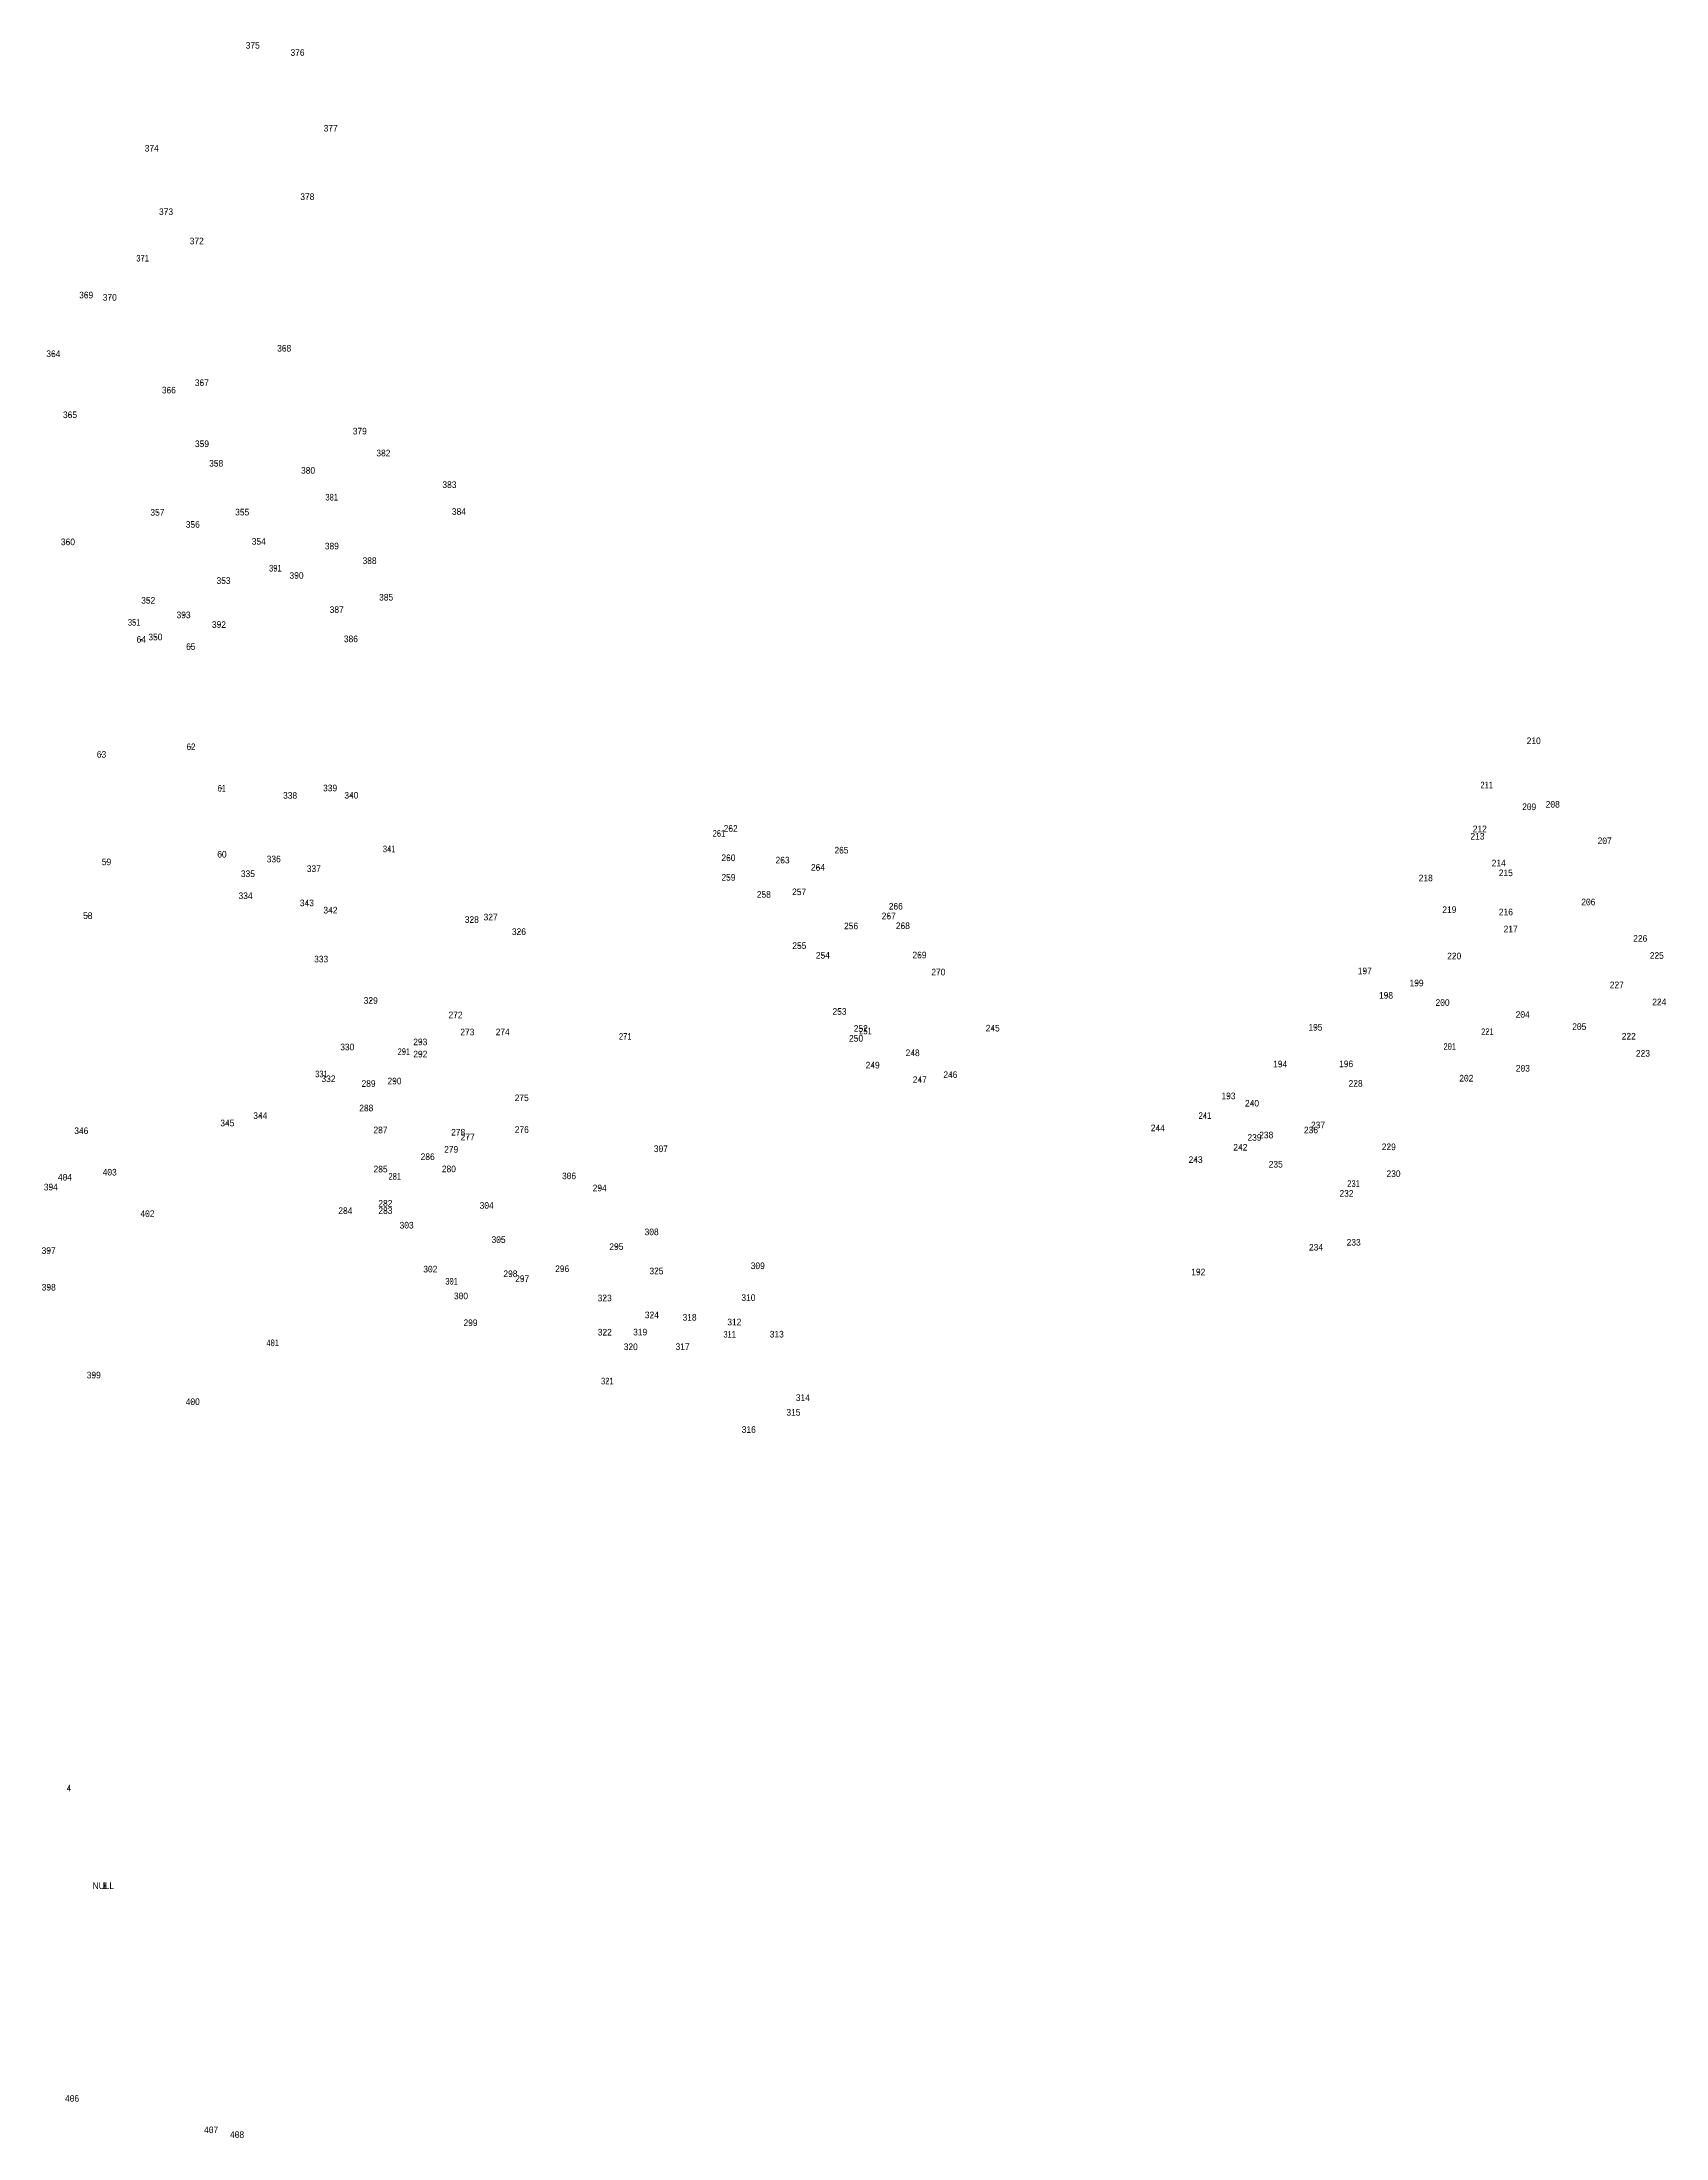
# Model space of a CAD drawing. Header units: metres. Extents: x 551938 to 556775, y 1847899 to 1849752.
# Drawn here: x 555549 to 556775, y 1848170 to 1849752 of the extents above; entities that cross this region are included whole.
import ezdxf
from ezdxf.enums import TextEntityAlignment as Align

# ---------------------------------------------------------------- set-up
doc = ezdxf.new("R2010")
doc.units = ezdxf.units.M
doc.header["$LTSCALE"] = 2
doc.layers.add('10', color=7, linetype='Continuous', lineweight=13)
doc.layers.add('11', color=7, linetype='Continuous', lineweight=13)
doc.layers.add('12', color=7, linetype='Continuous')

msp = doc.modelspace()

# ---------------------------------------------------------------- hatches: boundary and pattern name
at = {"layer": '10'}
msp.add_hatch(color=256, dxfattribs=at).paths.add_polyline_path([(555596.65, 1848360.626, 1), (555596.65, 1848360.776, 1)])

# ---------------------------------------------------------------- linework, layer by layer
for p, q in [((555596.34, 1848360.7), (555596.02, 1848360.7)), ((555596.65, 1848361.01), (555596.65, 1848361.33)), ((555596.65, 1848360.08), (555596.65, 1848360.39)), ((555597.28, 1848360.7), (555596.96, 1848360.7))]:
    msp.add_line(p, q, dxfattribs=at)
for radius in [0.312, 0.075]:
    msp.add_circle((555596.65, 1848360.701), radius, dxfattribs=at)
at = {"layer": '11'}
for p, q in [((555708.83, 1849749.77), (555708.21, 1849749.77)), ((555708.52, 1849749.46), (555708.52, 1849750.08)), ((555742.62, 1849744.33), (555741.99, 1849744.33)), ((555742.3, 1849744.02), (555742.3, 1849744.64)), ((555767.65, 1849687.22), (555767.02, 1849687.22)), ((555767.34, 1849686.91), (555767.34, 1849687.53)), ((555632.62, 1849672.11), (555631.99, 1849672.11)), ((555632.3, 1849671.8), (555632.3, 1849672.42)), ((555643.4, 1849624.18), (555642.78, 1849624.18)), ((555643.09, 1849623.87), (555643.09, 1849624.5)), ((555750.01, 1849635.53), (555749.39, 1849635.53)), ((555749.7, 1849635.22), (555749.7, 1849635.84)), ((555625.72, 1849589.1), (555625.1, 1849589.1)), ((555625.41, 1849588.78), (555625.41, 1849589.41)), ((555666.57, 1849602.11), (555665.94, 1849602.11)), ((555666.26, 1849601.8), (555666.26, 1849602.43)), ((555583.14, 1849561.32), (555582.52, 1849561.32)), ((555582.83, 1849561.01), (555582.83, 1849561.63)), ((555600.92, 1849559.52), (555600.3, 1849559.52)), ((555600.61, 1849559.21), (555600.61, 1849559.83)), ((555558.38, 1849516.99), (555557.75, 1849516.99)), ((555558.07, 1849516.68), (555558.07, 1849517.3)), ((555732.54, 1849521.14), (555731.91, 1849521.14)), ((555732.23, 1849520.82), (555732.23, 1849521.45)), ((555670.4, 1849495.15), (555669.78, 1849495.15)), ((555670.09, 1849494.84), (555670.09, 1849495.46)), ((555645.54, 1849489.55), (555644.91, 1849489.55)), ((555645.22, 1849489.24), (555645.22, 1849489.87)), ((555570.94, 1849470.92), (555570.32, 1849470.92)), ((555570.63, 1849470.6), (555570.63, 1849471.23)), ((555670.53, 1849449.04), (555669.9, 1849449.04)), ((555670.21, 1849448.73), (555670.21, 1849449.36)), ((555789.58, 1849458.58), (555788.95, 1849458.58)), ((555789.26, 1849458.27), (555789.26, 1849458.89)), ((555681.23, 1849434.32), (555680.6, 1849434.32)), ((555680.92, 1849434.01), (555680.92, 1849434.63)), ((555807.39, 1849442.03), (555806.77, 1849442.03)), ((555807.08, 1849441.72), (555807.08, 1849442.34)), ((555750.56, 1849428.97), (555749.93, 1849428.97)), ((555750.24, 1849428.66), (555750.24, 1849429.28)), ((555857.22, 1849418.18), (555856.6, 1849418.18)), ((555856.91, 1849417.87), (555856.91, 1849418.5)), ((555768.38, 1849408.73), (555767.76, 1849408.73)), ((555768.07, 1849408.42), (555768.07, 1849409.04)), ((555636.89, 1849397.32), (555636.27, 1849397.32)), ((555636.58, 1849397), (555636.58, 1849397.63)), ((555663.58, 1849388.16), (555662.95, 1849388.16)), ((555663.26, 1849387.85), (555663.26, 1849388.47)), ((555700.88, 1849397.48), (555700.25, 1849397.48)), ((555700.56, 1849397.17), (555700.56, 1849397.8)), ((555864.38, 1849397.92), (555863.76, 1849397.92)), ((555864.07, 1849397.6), (555864.07, 1849398.23)), ((555569.42, 1849375.01), (555568.79, 1849375.01)), ((555569.1, 1849374.7), (555569.1, 1849375.32)), ((555713.37, 1849375.39), (555712.75, 1849375.39)), ((555713.06, 1849375.08), (555713.06, 1849375.7)), ((555768.48, 1849371.84), (555767.85, 1849371.84)), ((555768.17, 1849371.53), (555768.17, 1849372.16)), ((555725.87, 1849355.13), (555725.24, 1849355.13)), ((555725.56, 1849354.82), (555725.56, 1849355.44)), ((555796.94, 1849360.85), (555796.32, 1849360.85)), ((555796.63, 1849360.54), (555796.63, 1849361.16)), ((555686.79, 1849345.8), (555686.17, 1849345.8)), ((555686.48, 1849345.49), (555686.48, 1849346.12)), ((555741.88, 1849349.64), (555741.25, 1849349.64)), ((555741.56, 1849349.33), (555741.56, 1849349.95)), ((555629.96, 1849330.9), (555629.34, 1849330.9)), ((555629.65, 1849330.59), (555629.65, 1849331.21)), ((555656.65, 1849319.9), (555656.02, 1849319.9)), ((555656.34, 1849319.59), (555656.34, 1849320.22)), ((555772.16, 1849323.9), (555771.53, 1849323.9)), ((555771.85, 1849323.59), (555771.85, 1849324.21)), ((555809.46, 1849333.22), (555808.83, 1849333.22)), ((555809.14, 1849332.91), (555809.14, 1849333.53)), ((555619.34, 1849314.27), (555618.72, 1849314.27)), ((555619.03, 1849313.96), (555619.03, 1849314.59)), ((555683.33, 1849312.6), (555682.7, 1849312.6)), ((555683.01, 1849312.29), (555683.01, 1849312.91)), ((555624.7, 1849301.38), (555624.08, 1849301.38)), ((555624.39, 1849301.07), (555624.39, 1849301.69)), ((555635.36, 1849303.25), (555634.74, 1849303.25)), ((555635.05, 1849302.94), (555635.05, 1849303.56)), ((555662.04, 1849295.94), (555661.42, 1849295.94)), ((555661.73, 1849295.63), (555661.73, 1849296.26)), ((555782.88, 1849301.8), (555782.26, 1849301.8)), ((555782.57, 1849301.48), (555782.57, 1849302.11)), ((556675.28, 1849224.86), (556674.65, 1849224.86)), ((556674.96, 1849224.55), (556674.96, 1849225.17)), ((555594.72, 1849214.62), (555594.09, 1849214.62)), ((555594.41, 1849214.3), (555594.41, 1849214.93)), ((555662.24, 1849220.33), (555661.62, 1849220.33)), ((555661.93, 1849220.01), (555661.93, 1849220.64)), ((555685.43, 1849189.04), (555684.8, 1849189.04)), ((555685.11, 1849188.72), (555685.11, 1849189.35)), ((555736.98, 1849183.64), (555736.36, 1849183.64)), ((555736.67, 1849183.33), (555736.67, 1849183.95)), ((555767.18, 1849189.25), (555766.56, 1849189.25)), ((555766.87, 1849188.94), (555766.87, 1849189.56)), ((555783.19, 1849183.76), (555782.57, 1849183.76)), ((555782.88, 1849183.45), (555782.88, 1849184.07)), ((556639.82, 1849191.57), (556639.2, 1849191.57)), ((556639.51, 1849191.25), (556639.51, 1849191.88)), ((556671.86, 1849175.06), (556671.23, 1849175.06)), ((556671.54, 1849174.74), (556671.54, 1849175.37)), ((556689.62, 1849176.95), (556689, 1849176.95)), ((556689.31, 1849176.64), (556689.31, 1849177.26)), ((556060.52, 1849154.98), (556059.9, 1849154.98)), ((556060.21, 1849154.67), (556060.21, 1849155.3)), ((556069.4, 1849158.7), (556068.78, 1849158.7)), ((556069.09, 1849158.38), (556069.09, 1849159.01)), ((556632.82, 1849152.82), (556632.19, 1849152.82)), ((556632.5, 1849152.51), (556632.5, 1849153.13)), ((556634.58, 1849158.35), (556633.95, 1849158.35)), ((556634.26, 1849158.04), (556634.26, 1849158.67)), ((556728.8, 1849149.39), (556728.18, 1849149.39)), ((556728.49, 1849149.08), (556728.49, 1849149.7)), ((555598.49, 1849133.48), (555597.86, 1849133.48)), ((555598.18, 1849133.16), (555598.18, 1849133.79)), ((555685.56, 1849139.24), (555684.94, 1849139.24)), ((555685.25, 1849138.93), (555685.25, 1849139.55)), ((555724.67, 1849135.65), (555724.04, 1849135.65)), ((555724.36, 1849135.34), (555724.36, 1849135.97)), ((555811.74, 1849143.26), (555811.11, 1849143.26)), ((555811.42, 1849142.95), (555811.42, 1849143.57)), ((556067.68, 1849136.56), (556067.06, 1849136.56)), ((556067.37, 1849136.25), (556067.37, 1849136.87)), ((556108.56, 1849134.82), (556107.94, 1849134.82)), ((556108.25, 1849134.51), (556108.25, 1849135.14)), ((556152.98, 1849142.32), (556152.35, 1849142.32)), ((556152.66, 1849142.01), (556152.66, 1849142.63)), ((556648.87, 1849132.57), (556648.24, 1849132.57)), ((556648.56, 1849132.26), (556648.56, 1849132.88)), ((555705.15, 1849124.54), (555704.52, 1849124.54)), ((555704.84, 1849124.22), (555704.84, 1849124.85)), ((555754.9, 1849128.36), (555754.28, 1849128.36)), ((555754.59, 1849128.04), (555754.59, 1849128.67)), ((556067.72, 1849121.8), (556067.1, 1849121.8)), ((556067.41, 1849121.49), (556067.41, 1849122.12)), ((556135.24, 1849129.36), (556134.61, 1849129.36)), ((556134.93, 1849129.05), (556134.93, 1849129.67)), ((556593.8, 1849121.36), (556593.18, 1849121.36)), ((556593.49, 1849121.05), (556593.49, 1849121.67)), ((556654.22, 1849125.21), (556653.6, 1849125.21)), ((556653.91, 1849124.9), (556653.91, 1849125.52)), ((555703.41, 1849107.93), (555702.79, 1849107.93)), ((555703.1, 1849107.62), (555703.1, 1849108.24)), ((555749.64, 1849102.52), (555749.01, 1849102.52)), ((555749.33, 1849102.21), (555749.33, 1849102.83)), ((556094.41, 1849108.96), (556093.79, 1849108.96)), ((556094.1, 1849108.65), (556094.1, 1849109.28)), ((556121.07, 1849110.88), (556120.44, 1849110.88)), ((556120.76, 1849110.57), (556120.76, 1849111.19)), ((556193.97, 1849100.01), (556193.34, 1849100.01)), ((556193.65, 1849099.7), (556193.65, 1849100.32)), ((556716.48, 1849103.25), (556715.86, 1849103.25)), ((556716.17, 1849102.93), (556716.17, 1849103.56)), ((555584.38, 1849092.86), (555583.75, 1849092.86)), ((555584.06, 1849092.55), (555584.06, 1849093.17)), ((555767.43, 1849097.04), (555766.8, 1849097.04)), ((555767.11, 1849096.72), (555767.11, 1849097.35)), ((555874.08, 1849089.94), (555873.46, 1849089.94)), ((555873.77, 1849089.63), (555873.77, 1849090.25)), ((555888.29, 1849091.82), (555887.67, 1849091.82)), ((555887.98, 1849091.51), (555887.98, 1849092.13)), ((556160.24, 1849085.16), (556159.61, 1849085.16)), ((556159.93, 1849084.85), (556159.93, 1849085.47)), ((556188.65, 1849092.62), (556188.03, 1849092.62)), ((556188.34, 1849092.3), (556188.34, 1849092.93)), ((556199.34, 1849085.27), (556198.71, 1849085.27)), ((556199.02, 1849084.95), (556199.02, 1849085.58)), ((556611.64, 1849097.43), (556611.01, 1849097.43)), ((556611.33, 1849097.12), (556611.33, 1849097.74)), ((556654.3, 1849095.7), (556653.67, 1849095.7)), ((556653.98, 1849095.39), (556653.98, 1849096.02)), ((556657.89, 1849082.8), (556657.26, 1849082.8)), ((556657.57, 1849082.49), (556657.57, 1849083.11)), ((555909.65, 1849080.81), (555909.03, 1849080.81)), ((555909.34, 1849080.5), (555909.34, 1849081.12)), ((556121.18, 1849070.3), (556120.55, 1849070.3)), ((556120.86, 1849069.99), (556120.86, 1849070.62)), ((556755.66, 1849075.69), (556755.03, 1849075.69)), ((556755.34, 1849075.37), (556755.34, 1849076)), ((555760.41, 1849060.13), (555759.79, 1849060.13)), ((555760.1, 1849059.82), (555760.1, 1849060.44)), ((556138.97, 1849062.98), (556138.34, 1849062.98)), ((556138.66, 1849062.66), (556138.66, 1849063.29)), ((556211.84, 1849063.17), (556211.21, 1849063.17)), ((556211.52, 1849062.86), (556211.52, 1849063.48)), ((556547.78, 1849051.15), (556547.15, 1849051.15)), ((556547.47, 1849050.84), (556547.47, 1849051.46)), ((556615.29, 1849062.4), (556614.66, 1849062.4)), ((556614.97, 1849062.09), (556614.97, 1849062.71)), ((556768.13, 1849062.81), (556767.51, 1849062.81)), ((556767.82, 1849062.5), (556767.82, 1849063.12)), ((556226.09, 1849050.3), (556225.46, 1849050.3)), ((556225.78, 1849049.98), (556225.78, 1849050.61)), ((556586.9, 1849042.03), (556586.28, 1849042.03)), ((556586.59, 1849041.72), (556586.59, 1849042.35)), ((556737.98, 1849040.6), (556737.35, 1849040.6)), ((556737.66, 1849040.28), (556737.66, 1849040.91)), ((555797.82, 1849028.87), (555797.19, 1849028.87)), ((555797.51, 1849028.56), (555797.51, 1849029.19)), ((556151.52, 1849020.59), (556150.9, 1849020.59)), ((556151.21, 1849020.28), (556151.21, 1849020.9)), ((556563.82, 1849032.75), (556563.2, 1849032.75)), ((556563.51, 1849032.44), (556563.51, 1849033.06)), ((556606.49, 1849027.33), (556605.87, 1849027.33)), ((556606.18, 1849027.02), (556606.18, 1849027.64)), ((556770, 1849027.77), (556769.38, 1849027.77)), ((556769.69, 1849027.46), (556769.69, 1849028.08)), ((555861.83, 1849017.98), (555861.2, 1849017.98)), ((555861.52, 1849017.66), (555861.52, 1849018.29)), ((555870.75, 1849005.09), (555870.13, 1849005.09)), ((555870.44, 1849004.78), (555870.44, 1849005.4)), ((555897.41, 1849005.16), (555896.78, 1849005.16)), ((555897.1, 1849004.85), (555897.1, 1849005.47)), ((556167.55, 1849007.72), (556166.93, 1849007.72)), ((556167.24, 1849007.41), (556167.24, 1849008.03)), ((556171.11, 1849005.88), (556170.49, 1849005.88)), ((556170.8, 1849005.57), (556170.8, 1849006.2)), ((556267.08, 1849007.98), (556266.46, 1849007.98)), ((556266.77, 1849007.67), (556266.77, 1849008.3)), ((556510.57, 1849008.63), (556509.94, 1849008.63)), ((556510.26, 1849008.32), (556510.26, 1849008.94)), ((556640.32, 1849005.29), (556639.7, 1849005.29)), ((556640.01, 1849004.98), (556640.01, 1849005.6)), ((556666.95, 1849018.28), (556666.32, 1849018.28)), ((556666.63, 1849017.96), (556666.63, 1849018.59)), ((556709.62, 1849009.17), (556709, 1849009.17)), ((556709.31, 1849008.86), (556709.31, 1849009.48)), ((555780.14, 1848993.79), (555779.51, 1848993.79)), ((555779.82, 1848993.47), (555779.82, 1848994.1)), ((555822.8, 1848990.21), (555822.18, 1848990.21)), ((555822.49, 1848989.9), (555822.49, 1848990.52)), ((555835.22, 1848997.62), (555834.6, 1848997.62)), ((555835.25, 1848988.4), (555834.62, 1848988.4)), ((555834.91, 1848997.31), (555834.91, 1848997.93)), ((555834.94, 1848988.09), (555834.94, 1848988.71)), ((555989.84, 1849001.72), (555989.21, 1849001.72)), ((555989.52, 1849001.41), (555989.52, 1849002.03)), ((556164.02, 1849000.33), (556163.39, 1849000.33)), ((556163.7, 1849000.02), (556163.7, 1849000.65)), ((556206.7, 1848989.38), (556206.08, 1848989.38)), ((556206.39, 1848989.07), (556206.39, 1848989.69)), ((556611.91, 1848994.15), (556611.29, 1848994.15)), ((556611.6, 1848993.84), (556611.6, 1848994.46)), ((556746.97, 1849001.89), (556746.34, 1849001.89)), ((556746.66, 1849001.58), (556746.66, 1849002.2)), ((556757.66, 1848989.01), (556757.04, 1848989.01)), ((556757.35, 1848988.7), (556757.35, 1848989.32)), ((555760.64, 1848973.45), (555760.02, 1848973.45)), ((555760.33, 1848973.14), (555760.33, 1848973.76)), ((556176.51, 1848980.08), (556175.89, 1848980.08)), ((556176.2, 1848979.77), (556176.2, 1848980.39)), ((556235.18, 1848972.86), (556234.56, 1848972.86)), ((556234.87, 1848972.55), (556234.87, 1848973.17)), ((556483.98, 1848980.9), (556483.36, 1848980.9)), ((556483.67, 1848980.59), (556483.67, 1848981.21)), ((556533.75, 1848981.03), (556533.12, 1848981.03)), ((556533.44, 1848980.72), (556533.44, 1848981.34)), ((556667.05, 1848977.7), (556666.43, 1848977.7)), ((556666.74, 1848977.39), (556666.74, 1848978.01)), ((555765.98, 1848969.77), (555765.36, 1848969.77)), ((555765.67, 1848969.46), (555765.67, 1848970.08)), ((555796.21, 1848966.16), (555795.58, 1848966.16)), ((555795.89, 1848965.85), (555795.89, 1848966.47)), ((555815.75, 1848968.06), (555815.13, 1848968.06)), ((555815.44, 1848967.75), (555815.44, 1848968.37)), ((556212.09, 1848969.11), (556211.46, 1848969.11)), ((556211.78, 1848968.8), (556211.78, 1848969.42)), ((556444.95, 1848956.82), (556444.32, 1848956.82)), ((556444.64, 1848956.51), (556444.64, 1848957.13)), ((556540.9, 1848966.29), (556540.27, 1848966.29)), ((556540.58, 1848965.98), (556540.58, 1848966.61)), ((556624.42, 1848970.21), (556623.79, 1848970.21)), ((556624.11, 1848969.9), (556624.11, 1848970.52)), ((555714.51, 1848941.97), (555713.89, 1848941.97)), ((555714.2, 1848941.66), (555714.2, 1848942.28)), ((555794.48, 1848947.72), (555793.85, 1848947.72)), ((555794.16, 1848947.4), (555794.16, 1848948.03)), ((555911.76, 1848955.4), (555911.13, 1848955.4)), ((555911.45, 1848955.09), (555911.45, 1848955.71)), ((556427.21, 1848942.02), (556426.59, 1848942.02)), ((556426.9, 1848941.7), (556426.9, 1848942.33)), ((556462.73, 1848951.33), (556462.11, 1848951.33)), ((556462.42, 1848951.02), (556462.42, 1848951.64)), ((555579.47, 1848930.55), (555578.84, 1848930.55)), ((555579.16, 1848930.24), (555579.16, 1848930.86)), ((555689.65, 1848936.37), (555689.02, 1848936.37)), ((555689.33, 1848936.06), (555689.33, 1848936.69)), ((555805.18, 1848931.14), (555804.56, 1848931.14)), ((555804.87, 1848930.83), (555804.87, 1848931.46)), ((555863.84, 1848929.45), (555863.22, 1848929.45)), ((555863.53, 1848929.14), (555863.53, 1848929.77)), ((555870.96, 1848925.78), (555870.33, 1848925.78)), ((555870.65, 1848925.47), (555870.65, 1848926.1)), ((555911.82, 1848931.42), (555911.2, 1848931.42)), ((555911.51, 1848931.11), (555911.51, 1848931.74)), ((556391.69, 1848932.7), (556391.07, 1848932.7)), ((556391.38, 1848932.39), (556391.38, 1848933.01)), ((556464.58, 1848925.52), (556463.96, 1848925.52)), ((556464.27, 1848925.2), (556464.27, 1848925.83)), ((556473.46, 1848927.38), (556472.84, 1848927.38)), ((556473.15, 1848927.07), (556473.15, 1848927.7)), ((556507.22, 1848931.16), (556506.6, 1848931.16)), ((556506.91, 1848930.85), (556506.91, 1848931.47)), ((556512.54, 1848934.86), (556511.92, 1848934.86)), ((556512.23, 1848934.55), (556512.23, 1848935.18)), ((555840.78, 1848910.95), (555840.16, 1848910.95)), ((555840.47, 1848910.64), (555840.47, 1848911.26)), ((555858.54, 1848916.53), (555857.92, 1848916.53)), ((555858.23, 1848916.22), (555858.23, 1848916.84)), ((556016.72, 1848916.95), (556016.1, 1848916.95)), ((556016.41, 1848916.64), (556016.41, 1848917.26)), ((556420.19, 1848908.8), (556419.57, 1848908.8)), ((556419.88, 1848908.49), (556419.88, 1848909.11)), ((556453.94, 1848918.11), (556453.31, 1848918.11)), ((556453.62, 1848917.8), (556453.62, 1848918.42)), ((556565.9, 1848918.41), (556565.28, 1848918.41)), ((556565.59, 1848918.1), (556565.59, 1848918.72)), ((555567.12, 1848895.48), (555566.5, 1848895.48)), ((555566.81, 1848895.16), (555566.81, 1848895.79)), ((555600.88, 1848899.26), (555600.25, 1848899.26)), ((555600.57, 1848898.94), (555600.57, 1848899.57)), ((555805.26, 1848901.64), (555804.64, 1848901.64)), ((555804.95, 1848901.32), (555804.95, 1848901.95)), ((555815.94, 1848896.13), (555815.32, 1848896.13)), ((555815.63, 1848895.82), (555815.63, 1848896.44)), ((555856.8, 1848901.77), (555856.18, 1848901.77)), ((555856.49, 1848901.46), (555856.49, 1848902.08)), ((555947.46, 1848896.48), (555946.84, 1848896.48)), ((555947.15, 1848896.17), (555947.15, 1848896.79)), ((556480.63, 1848905.27), (556480.01, 1848905.27)), ((556480.32, 1848904.96), (556480.32, 1848905.58)), ((556569.51, 1848898.13), (556568.89, 1848898.13)), ((556569.2, 1848897.82), (556569.2, 1848898.44)), ((555556.48, 1848888.07), (555555.85, 1848888.07)), ((555556.16, 1848887.76), (555556.16, 1848888.38)), ((555970.59, 1848887.32), (555969.97, 1848887.32)), ((555970.28, 1848887.01), (555970.28, 1848887.63)), ((556534.01, 1848883.28), (556533.38, 1848883.28)), ((556533.69, 1848882.97), (556533.69, 1848883.59)), ((556539.32, 1848890.67), (556538.69, 1848890.67)), ((556539.01, 1848890.36), (556539.01, 1848890.98)), ((555629.4, 1848867.98), (555628.77, 1848867.98)), ((555629.08, 1848867.66), (555629.08, 1848868.29)), ((555778.69, 1848870.21), (555778.06, 1848870.21)), ((555778.37, 1848869.9), (555778.37, 1848870.52)), ((555808.88, 1848875.82), (555808.26, 1848875.82)), ((555808.9, 1848870.29), (555808.28, 1848870.29)), ((555808.57, 1848875.51), (555808.57, 1848876.14)), ((555808.59, 1848869.98), (555808.59, 1848870.6)), ((555885.32, 1848874.18), (555884.69, 1848874.18)), ((555885, 1848873.87), (555885, 1848874.49)), ((555824.93, 1848859.27), (555824.3, 1848859.27)), ((555824.61, 1848858.96), (555824.61, 1848859.58)), ((555894.27, 1848848.38), (555893.65, 1848848.38)), ((555893.96, 1848848.07), (555893.96, 1848848.7)), ((556009.78, 1848854.22), (556009.15, 1848854.22)), ((556009.47, 1848853.91), (556009.47, 1848854.54)), ((556539.44, 1848846.41), (556538.81, 1848846.41)), ((556539.12, 1848846.1), (556539.12, 1848846.72)), ((555554.82, 1848840.11), (555554.2, 1848840.11)), ((555554.51, 1848839.8), (555554.51, 1848840.42)), ((555983.15, 1848843.09), (555982.52, 1848843.09)), ((555982.84, 1848842.78), (555982.84, 1848843.4)), ((556511.01, 1848842.64), (556510.39, 1848842.64)), ((556510.7, 1848842.33), (556510.7, 1848842.96)), ((555842.79, 1848826.12), (555842.16, 1848826.12)), ((555842.47, 1848825.8), (555842.47, 1848826.43)), ((555858.81, 1848816.94), (555858.18, 1848816.94)), ((555858.49, 1848816.62), (555858.49, 1848817.25)), ((555903.22, 1848822.59), (555902.6, 1848822.59)), ((555902.91, 1848822.28), (555902.91, 1848822.9)), ((555912.12, 1848818.92), (555911.5, 1848818.92)), ((555911.81, 1848818.61), (555911.81, 1848819.24)), ((555942.32, 1848826.38), (555941.69, 1848826.38)), ((555942, 1848826.07), (555942, 1848826.69)), ((556013.41, 1848824.72), (556012.79, 1848824.72)), ((556013.1, 1848824.41), (556013.1, 1848825.04)), ((556089.83, 1848828.62), (556089.2, 1848828.62)), ((556089.51, 1848828.3), (556089.51, 1848828.93)), ((556422.2, 1848823.96), (556421.57, 1848823.96)), ((556421.88, 1848823.65), (556421.88, 1848824.28)), ((555554.9, 1848812.45), (555554.27, 1848812.45)), ((555554.58, 1848812.14), (555554.58, 1848812.76)), ((555865.95, 1848805.89), (555865.32, 1848805.89)), ((555865.63, 1848805.58), (555865.63, 1848806.2)), ((555974.36, 1848804.33), (555973.74, 1848804.33)), ((555974.05, 1848804.02), (555974.05, 1848804.65)), ((556082.78, 1848804.62), (556082.16, 1848804.62)), ((556082.47, 1848804.31), (556082.47, 1848804.93)), ((555873.11, 1848785.62), (555872.48, 1848785.62)), ((555872.8, 1848785.31), (555872.8, 1848785.93)), ((556009.95, 1848791.52), (556009.32, 1848791.52)), ((556009.63, 1848791.2), (556009.63, 1848791.83)), ((556038.39, 1848789.75), (556037.76, 1848789.75)), ((556038.07, 1848789.44), (556038.07, 1848790.06)), ((556072.16, 1848786.15), (556071.54, 1848786.15)), ((556071.85, 1848785.84), (556071.85, 1848786.46)), ((555723.85, 1848770.47), (555723.23, 1848770.47)), ((555723.54, 1848770.16), (555723.54, 1848770.79)), ((555974.43, 1848778.51), (555973.81, 1848778.51)), ((555974.12, 1848778.2), (555974.12, 1848778.82)), ((555994.01, 1848767.5), (555993.39, 1848767.5)), ((555993.7, 1848767.19), (555993.7, 1848767.81)), ((556001.09, 1848778.58), (556000.47, 1848778.58)), ((556000.78, 1848778.27), (556000.78, 1848778.9)), ((556033.11, 1848767.6), (556032.49, 1848767.6)), ((556032.8, 1848767.29), (556032.8, 1848767.91)), ((556068.63, 1848776.92), (556068.01, 1848776.92)), ((556068.32, 1848776.61), (556068.32, 1848777.23)), ((556104.18, 1848777.01), (556103.56, 1848777.01)), ((556103.87, 1848776.7), (556103.87, 1848777.32)), ((555588.84, 1848746.14), (555588.22, 1848746.14)), ((555588.53, 1848745.83), (555588.53, 1848746.46)), ((555976.31, 1848741.63), (555975.68, 1848741.63)), ((555976, 1848741.32), (555976, 1848741.94)), ((555663.54, 1848726.05), (555662.92, 1848726.05)), ((555663.23, 1848725.74), (555663.23, 1848726.36)), ((556123.86, 1848729.11), (556123.23, 1848729.11)), ((556123.55, 1848728.8), (556123.55, 1848729.42)), ((556083.04, 1848705.03), (556082.42, 1848705.03)), ((556082.73, 1848704.72), (556082.73, 1848705.34)), ((556116.78, 1848718.03), (556116.15, 1848718.03)), ((556116.46, 1848717.71), (556116.46, 1848718.34)), ((555570.11, 1848434.4), (555569.48, 1848434.4)), ((555569.8, 1848434.09), (555569.8, 1848434.72)), ((555596.96, 1848360.7), (555596.34, 1848360.7)), ((555596.65, 1848360.39), (555596.65, 1848361.01)), ((555572.5, 1848200.18), (555571.88, 1848200.18)), ((555572.19, 1848199.87), (555572.19, 1848200.49)), ((555677.43, 1848176.48), (555676.8, 1848176.48)), ((555677.12, 1848176.17), (555677.12, 1848176.79)), ((555696.99, 1848172.84), (555696.36, 1848172.84)), ((555696.68, 1848172.53), (555696.68, 1848173.15))]:
    msp.add_line(p, q, dxfattribs=at)

# ---------------------------------------------------------------- texts
at = {"layer": '12'}
for s, width, p in [('375', 0.95, (555708.52, 1849747.27)), ('376', 0.95, (555742.295, 1849741.83)), ('377', 0.95, (555767.33, 1849684.72)), ('374', 0.95, (555632.3, 1849669.61)), ('378', 0.95, (555749.7, 1849633.03)), ('373', 0.95, (555643.09, 1849621.68)), ('372', 0.95, (555666.255, 1849599.61)), ('371', 0.85, (555625.415, 1849586.6)), ('369', 0.95, (555582.83, 1849558.82)), ('370', 0.95, (555600.61, 1849557.02)), ('364', 0.95, (555558.07, 1849514.49)), ('368', 0.95, (555732.23, 1849518.64)), ('367', 0.95, (555670.09, 1849492.65)), ('366', 0.95, (555645.215, 1849487.05)), ('365', 0.95, (555570.63, 1849468.42)), ('359', 0.95, (555670.21, 1849446.54)), ('379', 0.95, (555789.26, 1849456.08)), ('358', 0.95, (555680.92, 1849431.82)), ('380', 0.95, (555750.24, 1849426.47)), ('382', 0.95, (555807.075, 1849439.53)), ('383', 0.95, (555856.91, 1849415.68)), ('357', 0.95, (555636.58, 1849394.82)), ('355', 0.95, (555700.56, 1849394.98)), ('381', 0.85, (555768.075, 1849406.23)), ('384', 0.95, (555864.07, 1849395.42)), ('356', 0.95, (555663.255, 1849385.66)), ('360', 0.95, (555569.1, 1849372.51)), ('354', 0.95, (555713.06, 1849372.89)), ('389', 0.95, (555768.17, 1849369.34)), ('391', 0.85, (555725.565, 1849352.63)), ('390', 0.95, (555741.56, 1849347.14)), ('388', 0.95, (555796.63, 1849358.35)), ('353', 0.95, (555686.48, 1849343.3)), ('385', 0.95, (555809.14, 1849330.72)), ('352', 0.95, (555629.645, 1849328.4)), ('393', 0.95, (555656.34, 1849317.4)), ('387', 0.95, (555771.85, 1849321.4)), ('351', 0.85, (555619.035, 1849311.77)), ('64', 0.95, (555624.39, 1849298.88)), ('350', 0.95, (555635.05, 1849300.75)), ('392', 0.95, (555683.005, 1849310.1)), ('386', 0.95, (555782.565, 1849299.3)), ('65', 0.95, (555661.73, 1849293.44)), ('210', 0.95, (556674.96, 1849222.36)), ('63', 0.95, (555594.41, 1849212.12)), ('62', 0.9, (555661.925, 1849217.83)), ('211', 0.85, (556639.515, 1849189.07)), ('61', 0.8, (555685.115, 1849186.54)), ('338', 0.95, (555736.67, 1849181.14)), ('339', 0.95, (555766.87, 1849186.75)), ('340', 0.95, (555782.88, 1849181.26)), ('209', 0.95, (556671.54, 1849172.56)), ('208', 0.95, (556689.31, 1849174.45)), ('341', 0.85, (555811.425, 1849140.76)), ('261', 0.85, (556060.215, 1849152.48)), ('262', 0.95, (556069.085, 1849156.2)), ('213', 0.95, (556632.5, 1849150.32)), ('212', 0.95, (556634.255, 1849155.85)), ('207', 0.95, (556728.49, 1849146.89)), ('59', 0.95, (555598.18, 1849130.98)), ('60', 0.95, (555685.25, 1849136.74)), ('336', 0.95, (555724.355, 1849133.15)), ('337', 0.95, (555754.59, 1849125.86)), ('260', 0.95, (556067.37, 1849134.06)), ('263', 0.95, (556108.25, 1849132.32)), ('264', 0.95, (556134.93, 1849126.86)), ('265', 0.95, (556152.66, 1849139.82)), ('214', 0.95, (556648.56, 1849130.07)), ('335', 0.95, (555704.84, 1849122.04)), ('259', 0.95, (556067.41, 1849119.3)), ('218', 0.95, (556593.49, 1849118.86)), ('215', 0.95, (556653.91, 1849122.71)), ('334', 0.95, (555703.1, 1849105.43)), ('343', 0.95, (555749.33, 1849100.02)), ('342', 0.95, (555767.105, 1849094.54)), ('258', 0.95, (556094.1, 1849106.46)), ('257', 0.95, (556120.76, 1849108.38)), ('266', 0.95, (556193.645, 1849097.51)), ('219', 0.95, (556611.33, 1849094.93)), ('216', 0.95, (556653.975, 1849093.2)), ('206', 0.95, (556716.165, 1849100.75)), ('58', 0.95, (555584.06, 1849090.36)), ('328', 0.95, (555873.77, 1849087.44)), ('327', 0.95, (555887.98, 1849089.32)), ('326', 0.95, (555909.335, 1849078.31)), ('256', 0.95, (556159.925, 1849082.66)), ('267', 0.95, (556188.34, 1849090.12)), ('268', 0.95, (556199.02, 1849082.77)), ('217', 0.95, (556657.57, 1849080.3)), ('255', 0.95, (556120.86, 1849067.8)), ('226', 0.95, (556755.335, 1849073.19)), ('333', 0.95, (555760.1, 1849057.63)), ('254', 0.95, (556138.66, 1849060.48)), ('269', 0.95, (556211.52, 1849060.67)), ('270', 0.95, (556225.78, 1849047.8)), ('197', 0.95, (556547.47, 1849048.65)), ('220', 0.95, (556614.97, 1849059.9)), ('225', 0.95, (556767.82, 1849060.31)), ('198', 0.95, (556563.51, 1849030.25)), ('199', 0.95, (556586.59, 1849039.53)), ('227', 0.95, (556737.67, 1849038.1)), ('329', 0.95, (555797.51, 1849026.37)), ('272', 0.95, (555861.515, 1849015.48)), ('253', 0.95, (556151.21, 1849018.09)), ('200', 0.95, (556606.18, 1849024.83)), ('204', 0.95, (556666.63, 1849015.78)), ('224', 0.95, (556769.69, 1849025.27)), ('273', 0.95, (555870.44, 1849002.59)), ('274', 0.95, (555897.1, 1849002.66)), ('271', 0.85, (555989.525, 1848999.22)), ('252', 0.95, (556167.235, 1849005.22)), ('251', 0.85, (556170.805, 1849003.38)), ('245', 0.95, (556266.77, 1849005.48)), ('195', 0.95, (556510.26, 1849006.13)), ('221', 0.85, (556640.015, 1849002.79)), ('205', 0.95, (556709.31, 1849006.67)), ('222', 0.95, (556746.655, 1848999.39)), ('330', 0.95, (555779.82, 1848991.29)), ('291', 0.85, (555822.495, 1848987.71)), ('293', 0.95, (555834.91, 1848995.12)), ('292', 0.95, (555834.935, 1848985.9)), ('250', 0.95, (556163.7, 1848997.83)), ('248', 0.95, (556206.39, 1848986.88)), ('201', 0.85, (556611.605, 1848991.65)), ('223', 0.95, (556757.35, 1848986.51)), ('331', 0.85, (555760.335, 1848970.95)), ('332', 0.95, (555765.665, 1848967.27)), ('249', 0.95, (556176.2, 1848977.58)), ('247', 0.95, (556211.78, 1848966.61)), ('246', 0.95, (556234.865, 1848970.36)), ('194', 0.95, (556483.67, 1848978.4)), ('196', 0.95, (556533.435, 1848978.53)), ('202', 0.95, (556624.105, 1848967.71)), ('203', 0.95, (556666.74, 1848975.2)), ('289', 0.95, (555795.89, 1848963.66)), ('290', 0.95, (555815.44, 1848965.56)), ('275', 0.95, (555911.45, 1848952.9)), ('193', 0.95, (556444.64, 1848954.32)), ('228', 0.95, (556540.58, 1848963.79)), ('344', 0.95, (555714.2, 1848939.47)), ('288', 0.95, (555794.16, 1848945.22)), ('241', 0.85, (556426.905, 1848939.52)), ('240', 0.95, (556462.42, 1848948.83)), ('346', 0.95, (555579.155, 1848928.05)), ('345', 0.95, (555689.33, 1848933.87)), ('287', 0.95, (555804.87, 1848928.64)), ('278', 0.95, (555863.53, 1848926.95)), ('277', 0.95, (555870.65, 1848923.28)), ('276', 0.95, (555911.505, 1848928.92)), ('244', 0.95, (556391.38, 1848930.2)), ('239', 0.95, (556464.27, 1848923.02)), ('238', 0.95, (556473.15, 1848924.88)), ('236', 0.95, (556506.905, 1848928.66)), ('237', 0.95, (556512.23, 1848932.36)), ('286', 0.95, (555840.465, 1848908.45)), ('279', 0.95, (555858.23, 1848914.03)), ('307', 0.95, (556016.41, 1848914.45)), ('243', 0.95, (556419.88, 1848906.3)), ('242', 0.95, (556453.615, 1848915.61)), ('229', 0.95, (556565.59, 1848915.91)), ('404', 0.95, (555566.81, 1848892.98)), ('403', 0.95, (555600.57, 1848896.76)), ('285', 0.95, (555804.95, 1848899.14)), ('281', 0.85, (555815.635, 1848893.63)), ('280', 0.95, (555856.49, 1848899.27)), ('306', 0.95, (555947.145, 1848893.98)), ('235', 0.95, (556480.32, 1848902.77)), ('231', 0.85, (556539.015, 1848888.17)), ('230', 0.95, (556569.2, 1848895.63)), ('394', 0.95, (555556.16, 1848885.57)), ('282', 0.95, (555808.565, 1848873.32)), ('304', 0.95, (555885, 1848871.68)), ('294', 0.95, (555970.28, 1848884.82)), ('232', 0.95, (556533.685, 1848880.78)), ('402', 0.95, (555629.075, 1848865.48)), ('284', 0.95, (555778.37, 1848867.71)), ('283', 0.95, (555808.59, 1848867.79)), ('303', 0.95, (555824.61, 1848856.77)), ('305', 0.95, (555893.96, 1848845.88)), ('295', 0.95, (555982.84, 1848840.59)), ('308', 0.95, (556009.47, 1848851.72)), ('234', 0.95, (556510.7, 1848840.14)), ('233', 0.95, (556539.12, 1848843.91)), ('397', 0.95, (555554.51, 1848837.61)), ('309', 0.95, (556089.51, 1848826.12)), ('398', 0.95, (555554.58, 1848809.95)), ('302', 0.95, (555842.465, 1848823.62)), ('301', 0.85, (555858.495, 1848814.44)), ('298', 0.95, (555902.91, 1848820.09)), ('297', 0.95, (555911.81, 1848816.42)), ('296', 0.95, (555941.995, 1848823.88)), ('325', 0.95, (556013.1, 1848822.22)), ('192', 0.95, (556421.875, 1848821.46)), ('300', 0.95, (555865.63, 1848803.39)), ('323', 0.95, (555974.05, 1848801.83)), ('310', 0.95, (556082.47, 1848802.12)), ('299', 0.95, (555872.8, 1848783.12)), ('324', 0.95, (556009.63, 1848789.02)), ('318', 0.95, (556038.07, 1848787.25)), ('312', 0.95, (556071.845, 1848783.65)), ('401', 0.85, (555723.545, 1848767.97)), ('322', 0.95, (555974.115, 1848776.01)), ('320', 0.95, (555993.7, 1848765)), ('319', 0.95, (556000.78, 1848776.08)), ('317', 0.95, (556032.8, 1848765.1)), ('311', 0.85, (556068.325, 1848774.42)), ('313', 0.95, (556103.87, 1848774.51)), ('399', 0.95, (555588.53, 1848743.64)), ('321', 0.85, (555976.005, 1848739.13)), ('400', 0.95, (555663.23, 1848723.55)), ('315', 0.95, (556116.46, 1848715.53)), ('314', 0.95, (556123.55, 1848726.61)), ('316', 0.95, (556082.725, 1848702.53)), ('4', 0.9, (555569.8, 1848431.9)), ('NULL ', 0.95, (555596.645, 1848358.2)), ('1', 0.65, (555596.655, 1848358.2)), ('406', 0.95, (555572.185, 1848197.68)), ('407', 0.95, (555677.12, 1848173.98)), ('408', 0.95, (555696.68, 1848170.34))]:
    msp.add_text(s, height=5, dxfattribs=dict(at, width=width)).set_placement(p, align=Align.CENTER)

doc.saveas('drawing.dxf')
